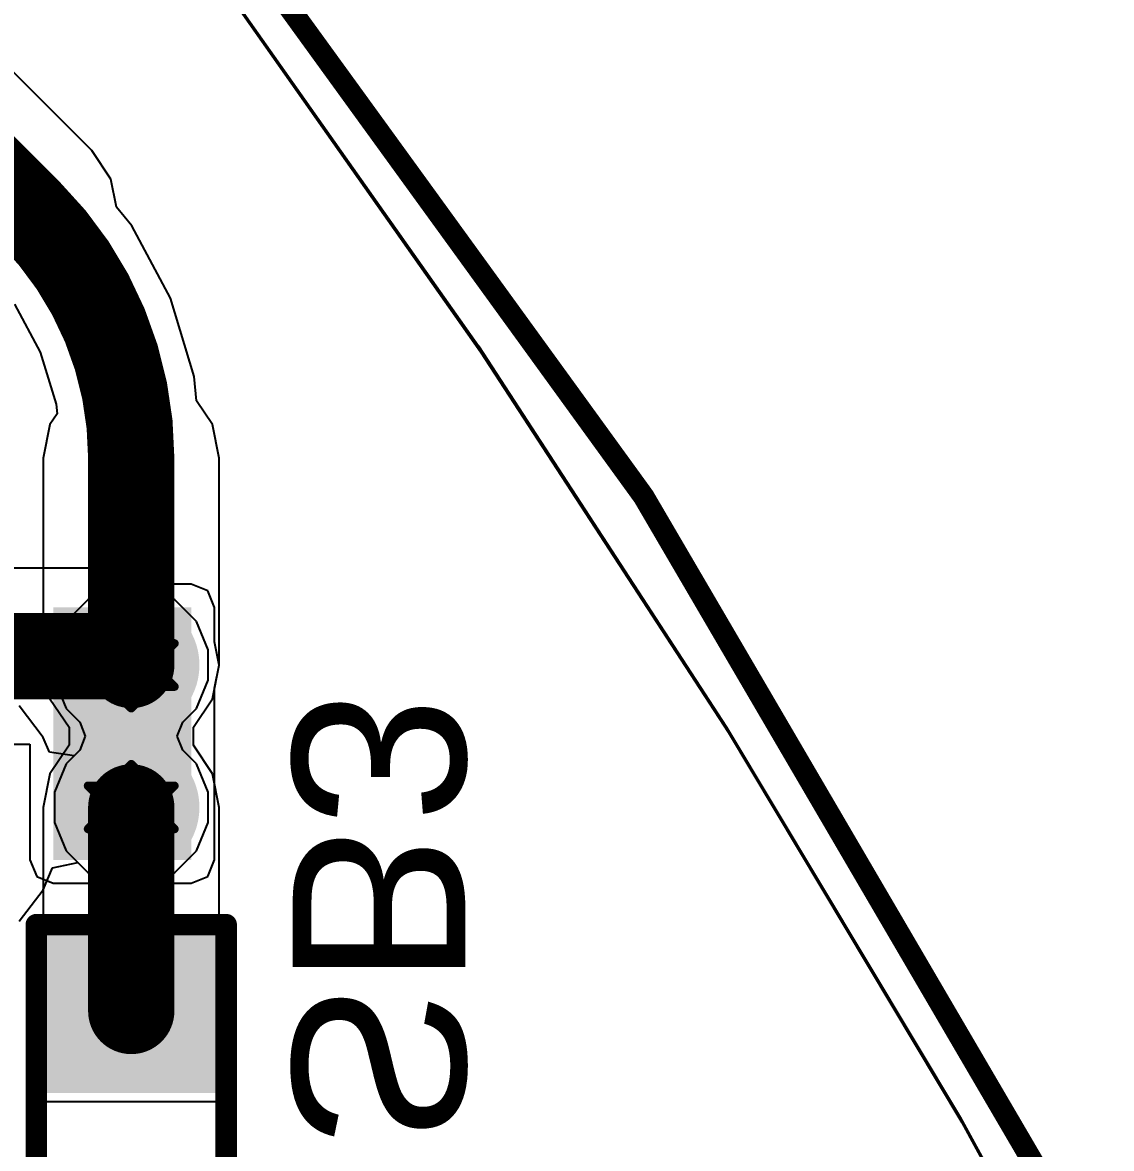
# Model space of a CAD drawing. Header units: inches. Extents: x -2.7 to 10.9, y -2.9 to 7.4.
# Drawn here: x 2.2462 to 2.4986, y 1.4091 to 1.6701 of the extents above; entities that cross this region are included whole.
import ezdxf

# ---------------------------------------------------------------- set-up
doc = ezdxf.new("R2010")
doc.units = ezdxf.units.IN
doc.header["$MEASUREMENT"] = 0
for name, color, linetype in [('Board Outline', 216, 'Continuous'), ('Bottom Layer', 5, 'Continuous'), ('Bottom Overlay', 54, 'Continuous'), ('Bottom Paste', 16, 'Continuous'), ('Bottom Solder', 6, 'Continuous'), ('Drill Drawing', 1, 'Continuous'), ('Layer 2', 16, 'Continuous'), ('Layer 3', 76, 'Continuous'), ('Top Layer', 1, 'Continuous'), ('Top Solder', 216, 'Continuous'), ('Via Holes', 16, 'Continuous')]:
    doc.layers.add(name, color=color, linetype=linetype)
doc.styles.add('Arial', font='', dxfattribs={"height": 0.2})
doc.styles.get('Arial').set_extended_font_data('Arial')

# ---------------------------------------------------------------- blocks, each defined once
blk = doc.blocks.new('S______B______B_143')
at = {"layer": 'Bottom Layer'}
for points in [[(-0.015, 0.0175), (-0.015, -0.0175), (-0.045, -0.0175), (-0.045, 0.0175)], [(0.045, 0.0175), (0.045, -0.0175), (0.015, -0.0175), (0.015, 0.0175)]]:
    blk.add_hatch(color=5, dxfattribs=at).paths.add_polyline_path(points)
at = {"layer": 'Bottom Paste'}
for points in [[(-0.015, 0.0175), (-0.015, -0.0175), (-0.045, -0.0175), (-0.045, 0.0175)], [(0.045, 0.0175), (0.045, -0.0175), (0.015, -0.0175), (0.015, 0.0175)]]:
    blk.add_hatch(color=16, dxfattribs=at).paths.add_polyline_path(points)
at = {"layer": 'Bottom Solder'}
for points in [[(-0.011, 0.0215), (-0.011, -0.0215), (-0.049, -0.0215), (-0.049, 0.0215)], [(0.049, 0.0215), (0.049, -0.0215), (0.011, -0.0215), (0.011, 0.0215)]]:
    blk.add_hatch(color=6, dxfattribs=at).paths.add_polyline_path(points)
at = {"layer": 'Bottom Overlay'}
for points in [[(0.05, 0.022, 0.005, 0.005, 0), (-0.05, 0.022, 0.005, 0.005, 0)], [(-0.05, -0.022, 0.005, 0.005, 0), (-0.05, 0.022, 0.005, 0.005, 0)], [(0.05, -0.022, 0.005, 0.005, 0), (0.05, 0.022, 0.005, 0.005, 0)], [(0.05, -0.022, 0.005, 0.005, 0), (-0.05, -0.022, 0.005, 0.005, 0)]]:
    blk.add_lwpolyline(points, format="xyseb", dxfattribs=at)
for points in [[(-0.05125, 0.022, 0.0025, 0.0025, 1), (-0.04875, 0.022, 0.0025, 0.0025, 1)], [(-0.05125, 0.022, 0.0025, 0.0025, 1), (-0.04875, 0.022, 0.0025, 0.0025, 1)], [(0.04875, 0.022, 0.0025, 0.0025, 1), (0.05125, 0.022, 0.0025, 0.0025, 1)], [(0.04875, 0.022, 0.0025, 0.0025, 1), (0.05125, 0.022, 0.0025, 0.0025, 1)], [(-0.05125, -0.022, 0.0025, 0.0025, 1), (-0.04875, -0.022, 0.0025, 0.0025, 1)], [(-0.05125, -0.022, 0.0025, 0.0025, 1), (-0.04875, -0.022, 0.0025, 0.0025, 1)], [(0.04875, -0.022, 0.0025, 0.0025, 1), (0.05125, -0.022, 0.0025, 0.0025, 1)], [(0.04875, -0.022, 0.0025, 0.0025, 1), (0.05125, -0.022, 0.0025, 0.0025, 1)]]:
    blk.add_lwpolyline(points, format="xyseb", close=True, dxfattribs=at)

msp = doc.modelspace()

# ---------------------------------------------------------------- hatches: boundary and pattern name
at = {"layer": 'Bottom Layer'}
h = msp.add_hatch(color=5, dxfattribs=at)
edge = h.paths.add_edge_path()
edge.add_arc((2.2714, 1.52119), 0.01181, 0, 360)
h = msp.add_hatch(color=5, dxfattribs=at)
edge = h.paths.add_edge_path()
edge.add_arc((2.2714, 1.48819), 0.01181, 0, 360)
at = {"layer": 'Bottom Solder'}
h = msp.add_hatch(color=6, dxfattribs=at)
edge = h.paths.add_edge_path()
edge.add_arc((2.2714, 1.52119), 0.01581, 0, 360)
h = msp.add_hatch(color=6, dxfattribs=at)
edge = h.paths.add_edge_path()
edge.add_arc((2.2714, 1.48819), 0.01581, 0, 360)
at = {"layer": 'Layer 2'}
h = msp.add_hatch(color=16, dxfattribs=at)
edge = h.paths.add_edge_path()
edge.add_arc((2.2714, 1.52119), 0.01181, 0, 360)
h = msp.add_hatch(color=16, dxfattribs=at)
edge = h.paths.add_edge_path()
edge.add_arc((2.2714, 1.48819), 0.01181, 0, 360)
at = {"layer": 'Layer 3'}
h = msp.add_hatch(color=76, dxfattribs=at)
edge = h.paths.add_edge_path()
edge.add_arc((2.2714, 1.52119), 0.01181, 0, 360)
h = msp.add_hatch(color=76, dxfattribs=at)
edge = h.paths.add_edge_path()
edge.add_arc((2.2714, 1.48819), 0.01181, 0, 360)
at = {"layer": 'Top Layer'}
msp.add_hatch(color=1, dxfattribs=at).paths.add_polyline_path([(2.25334, 1.476), (2.28531, 1.476), (2.28531, 1.53454), (2.25334, 1.53454)])
h = msp.add_hatch(color=1, dxfattribs=at)
edge = h.paths.add_edge_path()
edge.add_arc((2.2714, 1.52119), 0.01181, 0, 360)
h = msp.add_hatch(color=1, dxfattribs=at)
edge = h.paths.add_edge_path()
edge.add_arc((2.2714, 1.48819), 0.01181, 0, 360)
at = {"layer": 'Top Solder'}
h = msp.add_hatch(color=216, dxfattribs=at)
edge = h.paths.add_edge_path()
edge.add_arc((2.2714, 1.52119), 0.01581, 0, 360)
h = msp.add_hatch(color=216, dxfattribs=at)
edge = h.paths.add_edge_path()
edge.add_arc((2.2714, 1.48819), 0.01581, 0, 360)
at = {"layer": 'Via Holes'}
h = msp.add_hatch(color=7, dxfattribs=at)
edge = h.paths.add_edge_path()
edge.add_arc((2.2714, 1.52119), 0.00591, 0, 360)
h = msp.add_hatch(color=7, dxfattribs=at)
edge = h.paths.add_edge_path()
edge.add_arc((2.2714, 1.48819), 0.00591, 0, 360)

# ---------------------------------------------------------------- linework, layer by layer
at = {"layer": 'Board Outline'}
msp.add_lwpolyline([(-2.49969, 1.37795, 0.005, 0.005, -0.740599), (2.8433, 0.25075, 0.005, 0.005, 0)], format="xyseb", dxfattribs=at)
at = {"layer": 'Bottom Layer'}
for p, q in [((2.26226, 1.64042), (1.71299, 2.18969)), ((2.29171, 1.67993), (2.35238, 1.59382)), ((2.26668, 1.6338), (2.26226, 1.64042)), ((2.26798, 1.6273), (2.26668, 1.6338)), ((2.27154, 1.62296), (2.26798, 1.6273)), ((2.28049, 1.60621), (2.27154, 1.62296)), ((2.28601, 1.58803), (2.28049, 1.60621)), ((2.24438, 1.60482), (2.25032, 1.59371)), ((2.25032, 1.59371), (2.25398, 1.58166)), ((2.35238, 1.59382), (2.4098, 1.50552)), ((2.28656, 1.58245), (2.28601, 1.58803)), ((2.25398, 1.58166), (2.2542, 1.57938)), ((2.29024, 1.57693), (2.28656, 1.58245)), ((2.2542, 1.57938), (2.25256, 1.57693)), ((2.25256, 1.57693), (2.25101, 1.56913)), ((2.29179, 1.56913), (2.29024, 1.57693)), ((2.25101, 1.56913), (2.25101, 1.52119)), ((2.29179, 1.52119), (2.29179, 1.56913)), ((2.25101, 1.52119), (2.25256, 1.51338)), ((2.29024, 1.51338), (2.29179, 1.52119)), ((2.25256, 1.51338), (2.25698, 1.50677)), ((2.28582, 1.50677), (2.29024, 1.51338)), ((2.25698, 1.50677), (2.25698, 1.50261)), ((2.28582, 1.50261), (2.28582, 1.50677)), ((2.4098, 1.50552), (2.46389, 1.41514)), ((2.25698, 1.50261), (2.25256, 1.49599)), ((2.29024, 1.49599), (2.28582, 1.50261)), ((2.25256, 1.49599), (2.25101, 1.48819)), ((2.29179, 1.48819), (2.29024, 1.49599)), ((2.25101, 1.48819), (2.25101, 1.462)), ((2.29179, 1.462), (2.29179, 1.48819)), ((2.25101, 1.462), (2.2479, 1.462)), ((2.2479, 1.462), (2.2479, 1.42)), ((2.2949, 1.462), (2.29179, 1.462)), ((2.2949, 1.42), (2.2949, 1.462)), ((2.2479, 1.42), (2.2949, 1.42)), ((2.46389, 1.41514), (2.51458, 1.3228))]:
    msp.add_line(p, q, dxfattribs=at)
for points in [[(1.69857, 2.17527, 0.02, 0.02, 0), (2.24784, 1.626, 0.02, 0.02, 0)], [(2.24784, 1.626, 0.02, 0.02, -0.198912), (2.2714, 1.56913, 0.02, 0.02, 0)], [(2.2714, 1.52119, 0.02, 0.02, 0), (2.2714, 1.56913, 0.02, 0.02, 0)], [(2.2714, 1.441, 0.02, 0.02, 0), (2.2714, 1.48819, 0.02, 0.02, 0)]]:
    msp.add_lwpolyline(points, format="xyseb", dxfattribs=at)
for points in [[(2.24284, 1.626, 0.01, 0.01, 1), (2.25284, 1.626, 0.01, 0.01, 1)], [(2.24284, 1.626, 0.01, 0.01, 1), (2.25284, 1.626, 0.01, 0.01, 1)], [(2.2664, 1.56913, 0.01, 0.01, 1), (2.2764, 1.56913, 0.01, 0.01, 1)], [(2.2664, 1.56913, 0.01, 0.01, 1), (2.2764, 1.56913, 0.01, 0.01, 1)], [(2.2664, 1.52119, 0.01, 0.01, 1), (2.2764, 1.52119, 0.01, 0.01, 1)], [(2.2664, 1.48819, 0.01, 0.01, 1), (2.2764, 1.48819, 0.01, 0.01, 1)], [(2.2664, 1.441, 0.01, 0.01, 1), (2.2764, 1.441, 0.01, 0.01, 1)]]:
    msp.add_lwpolyline(points, format="xyseb", close=True, dxfattribs=at)
at = {"layer": 'Drill Drawing'}
for points in [[(2.2664, 1.52619, 0.002, 0.002, 0), (2.2714, 1.53119, 0.002, 0.002, 0)], [(2.2714, 1.53119, 0.002, 0.002, 0), (2.2764, 1.52619, 0.002, 0.002, 0)], [(2.2614, 1.52619, 0.002, 0.002, 0), (2.2664, 1.52119, 0.002, 0.002, 0)], [(2.2614, 1.52619, 0.002, 0.002, 0), (2.2664, 1.52619, 0.002, 0.002, 0)], [(2.2684, 1.52419, 0.002, 0.002, 0), (2.2714, 1.52719, 0.002, 0.002, 0)], [(2.2714, 1.52719, 0.002, 0.002, 0), (2.2744, 1.52419, 0.002, 0.002, 0)], [(2.2764, 1.52619, 0.002, 0.002, 0), (2.2814, 1.52619, 0.002, 0.002, 0)], [(2.2764, 1.52119, 0.002, 0.002, 0), (2.2814, 1.52619, 0.002, 0.002, 0)], [(2.2654, 1.52419, 0.002, 0.002, 0), (2.2684, 1.52119, 0.002, 0.002, 0)], [(2.2654, 1.52419, 0.002, 0.002, 0), (2.2684, 1.52419, 0.002, 0.002, 0)], [(2.2744, 1.52419, 0.002, 0.002, 0), (2.2774, 1.52419, 0.002, 0.002, 0)], [(2.2744, 1.52119, 0.002, 0.002, 0), (2.2774, 1.52419, 0.002, 0.002, 0)], [(2.2614, 1.51619, 0.002, 0.002, 0), (2.2664, 1.52119, 0.002, 0.002, 0)], [(2.2654, 1.51819, 0.002, 0.002, 0), (2.2684, 1.52119, 0.002, 0.002, 0)], [(2.2744, 1.52119, 0.002, 0.002, 0), (2.2774, 1.51819, 0.002, 0.002, 0)], [(2.2764, 1.52119, 0.002, 0.002, 0), (2.2814, 1.51619, 0.002, 0.002, 0)], [(2.2654, 1.51819, 0.002, 0.002, 0), (2.2684, 1.51819, 0.002, 0.002, 0)], [(2.2684, 1.51819, 0.002, 0.002, 0), (2.2714, 1.51519, 0.002, 0.002, 0)], [(2.2714, 1.51519, 0.002, 0.002, 0), (2.2744, 1.51819, 0.002, 0.002, 0)], [(2.2744, 1.51819, 0.002, 0.002, 0), (2.2774, 1.51819, 0.002, 0.002, 0)], [(2.2614, 1.51619, 0.002, 0.002, 0), (2.2664, 1.51619, 0.002, 0.002, 0)], [(2.2664, 1.51619, 0.002, 0.002, 0), (2.2714, 1.51119, 0.002, 0.002, 0)], [(2.2714, 1.51119, 0.002, 0.002, 0), (2.2764, 1.51619, 0.002, 0.002, 0)], [(2.2764, 1.51619, 0.002, 0.002, 0), (2.2814, 1.51619, 0.002, 0.002, 0)], [(2.2664, 1.49319, 0.002, 0.002, 0), (2.2714, 1.49819, 0.002, 0.002, 0)], [(2.2714, 1.49819, 0.002, 0.002, 0), (2.2764, 1.49319, 0.002, 0.002, 0)], [(2.2614, 1.49319, 0.002, 0.002, 0), (2.2664, 1.48819, 0.002, 0.002, 0)], [(2.2614, 1.49319, 0.002, 0.002, 0), (2.2664, 1.49319, 0.002, 0.002, 0)], [(2.2684, 1.49119, 0.002, 0.002, 0), (2.2714, 1.49419, 0.002, 0.002, 0)], [(2.2714, 1.49419, 0.002, 0.002, 0), (2.2744, 1.49119, 0.002, 0.002, 0)], [(2.2764, 1.49319, 0.002, 0.002, 0), (2.2814, 1.49319, 0.002, 0.002, 0)], [(2.2764, 1.48819, 0.002, 0.002, 0), (2.2814, 1.49319, 0.002, 0.002, 0)], [(2.2654, 1.49119, 0.002, 0.002, 0), (2.2684, 1.48819, 0.002, 0.002, 0)], [(2.2654, 1.49119, 0.002, 0.002, 0), (2.2684, 1.49119, 0.002, 0.002, 0)], [(2.2744, 1.49119, 0.002, 0.002, 0), (2.2774, 1.49119, 0.002, 0.002, 0)], [(2.2744, 1.48819, 0.002, 0.002, 0), (2.2774, 1.49119, 0.002, 0.002, 0)], [(2.2614, 1.48319, 0.002, 0.002, 0), (2.2664, 1.48819, 0.002, 0.002, 0)], [(2.2654, 1.48519, 0.002, 0.002, 0), (2.2684, 1.48819, 0.002, 0.002, 0)], [(2.2744, 1.48819, 0.002, 0.002, 0), (2.2774, 1.48519, 0.002, 0.002, 0)], [(2.2764, 1.48819, 0.002, 0.002, 0), (2.2814, 1.48319, 0.002, 0.002, 0)], [(2.2654, 1.48519, 0.002, 0.002, 0), (2.2684, 1.48519, 0.002, 0.002, 0)], [(2.2684, 1.48519, 0.002, 0.002, 0), (2.2714, 1.48219, 0.002, 0.002, 0)], [(2.2714, 1.48219, 0.002, 0.002, 0), (2.2744, 1.48519, 0.002, 0.002, 0)], [(2.2744, 1.48519, 0.002, 0.002, 0), (2.2774, 1.48519, 0.002, 0.002, 0)], [(2.2614, 1.48319, 0.002, 0.002, 0), (2.2664, 1.48319, 0.002, 0.002, 0)], [(2.2664, 1.48319, 0.002, 0.002, 0), (2.2714, 1.47819, 0.002, 0.002, 0)], [(2.2714, 1.47819, 0.002, 0.002, 0), (2.2764, 1.48319, 0.002, 0.002, 0)], [(2.2764, 1.48319, 0.002, 0.002, 0), (2.2814, 1.48319, 0.002, 0.002, 0)]]:
    msp.add_lwpolyline(points, format="xyseb", dxfattribs=at)
for points in [[(2.2709, 1.53119, 0.001, 0.001, 1), (2.2719, 1.53119, 0.001, 0.001, 1)], [(2.2709, 1.53119, 0.001, 0.001, 1), (2.2719, 1.53119, 0.001, 0.001, 1)], [(2.2609, 1.52619, 0.001, 0.001, 1), (2.2619, 1.52619, 0.001, 0.001, 1)], [(2.2609, 1.52619, 0.001, 0.001, 1), (2.2619, 1.52619, 0.001, 0.001, 1)], [(2.2659, 1.52619, 0.001, 0.001, 1), (2.2669, 1.52619, 0.001, 0.001, 1)], [(2.2659, 1.52619, 0.001, 0.001, 1), (2.2669, 1.52619, 0.001, 0.001, 1)], [(2.2709, 1.52719, 0.001, 0.001, 1), (2.2719, 1.52719, 0.001, 0.001, 1)], [(2.2709, 1.52719, 0.001, 0.001, 1), (2.2719, 1.52719, 0.001, 0.001, 1)], [(2.2759, 1.52619, 0.001, 0.001, 1), (2.2769, 1.52619, 0.001, 0.001, 1)], [(2.2759, 1.52619, 0.001, 0.001, 1), (2.2769, 1.52619, 0.001, 0.001, 1)], [(2.2809, 1.52619, 0.001, 0.001, 1), (2.2819, 1.52619, 0.001, 0.001, 1)], [(2.2809, 1.52619, 0.001, 0.001, 1), (2.2819, 1.52619, 0.001, 0.001, 1)], [(2.2649, 1.52419, 0.001, 0.001, 1), (2.2659, 1.52419, 0.001, 0.001, 1)], [(2.2649, 1.52419, 0.001, 0.001, 1), (2.2659, 1.52419, 0.001, 0.001, 1)], [(2.2679, 1.52419, 0.001, 0.001, 1), (2.2689, 1.52419, 0.001, 0.001, 1)], [(2.2679, 1.52419, 0.001, 0.001, 1), (2.2689, 1.52419, 0.001, 0.001, 1)], [(2.2739, 1.52419, 0.001, 0.001, 1), (2.2749, 1.52419, 0.001, 0.001, 1)], [(2.2739, 1.52419, 0.001, 0.001, 1), (2.2749, 1.52419, 0.001, 0.001, 1)], [(2.2769, 1.52419, 0.001, 0.001, 1), (2.2779, 1.52419, 0.001, 0.001, 1)], [(2.2769, 1.52419, 0.001, 0.001, 1), (2.2779, 1.52419, 0.001, 0.001, 1)], [(2.2659, 1.52119, 0.001, 0.001, 1), (2.2669, 1.52119, 0.001, 0.001, 1)], [(2.2659, 1.52119, 0.001, 0.001, 1), (2.2669, 1.52119, 0.001, 0.001, 1)], [(2.2679, 1.52119, 0.001, 0.001, 1), (2.2689, 1.52119, 0.001, 0.001, 1)], [(2.2679, 1.52119, 0.001, 0.001, 1), (2.2689, 1.52119, 0.001, 0.001, 1)], [(2.2739, 1.52119, 0.001, 0.001, 1), (2.2749, 1.52119, 0.001, 0.001, 1)], [(2.2739, 1.52119, 0.001, 0.001, 1), (2.2749, 1.52119, 0.001, 0.001, 1)], [(2.2759, 1.52119, 0.001, 0.001, 1), (2.2769, 1.52119, 0.001, 0.001, 1)], [(2.2759, 1.52119, 0.001, 0.001, 1), (2.2769, 1.52119, 0.001, 0.001, 1)], [(2.2649, 1.51819, 0.001, 0.001, 1), (2.2659, 1.51819, 0.001, 0.001, 1)], [(2.2649, 1.51819, 0.001, 0.001, 1), (2.2659, 1.51819, 0.001, 0.001, 1)], [(2.2679, 1.51819, 0.001, 0.001, 1), (2.2689, 1.51819, 0.001, 0.001, 1)], [(2.2679, 1.51819, 0.001, 0.001, 1), (2.2689, 1.51819, 0.001, 0.001, 1)], [(2.2739, 1.51819, 0.001, 0.001, 1), (2.2749, 1.51819, 0.001, 0.001, 1)], [(2.2739, 1.51819, 0.001, 0.001, 1), (2.2749, 1.51819, 0.001, 0.001, 1)], [(2.2769, 1.51819, 0.001, 0.001, 1), (2.2779, 1.51819, 0.001, 0.001, 1)], [(2.2769, 1.51819, 0.001, 0.001, 1), (2.2779, 1.51819, 0.001, 0.001, 1)], [(2.2609, 1.51619, 0.001, 0.001, 1), (2.2619, 1.51619, 0.001, 0.001, 1)], [(2.2609, 1.51619, 0.001, 0.001, 1), (2.2619, 1.51619, 0.001, 0.001, 1)], [(2.2659, 1.51619, 0.001, 0.001, 1), (2.2669, 1.51619, 0.001, 0.001, 1)], [(2.2659, 1.51619, 0.001, 0.001, 1), (2.2669, 1.51619, 0.001, 0.001, 1)], [(2.2759, 1.51619, 0.001, 0.001, 1), (2.2769, 1.51619, 0.001, 0.001, 1)], [(2.2759, 1.51619, 0.001, 0.001, 1), (2.2769, 1.51619, 0.001, 0.001, 1)], [(2.2809, 1.51619, 0.001, 0.001, 1), (2.2819, 1.51619, 0.001, 0.001, 1)], [(2.2809, 1.51619, 0.001, 0.001, 1), (2.2819, 1.51619, 0.001, 0.001, 1)], [(2.2709, 1.51519, 0.001, 0.001, 1), (2.2719, 1.51519, 0.001, 0.001, 1)], [(2.2709, 1.51519, 0.001, 0.001, 1), (2.2719, 1.51519, 0.001, 0.001, 1)], [(2.2709, 1.51119, 0.001, 0.001, 1), (2.2719, 1.51119, 0.001, 0.001, 1)], [(2.2709, 1.51119, 0.001, 0.001, 1), (2.2719, 1.51119, 0.001, 0.001, 1)], [(2.2709, 1.49819, 0.001, 0.001, 1), (2.2719, 1.49819, 0.001, 0.001, 1)], [(2.2709, 1.49819, 0.001, 0.001, 1), (2.2719, 1.49819, 0.001, 0.001, 1)], [(2.2609, 1.49319, 0.001, 0.001, 1), (2.2619, 1.49319, 0.001, 0.001, 1)], [(2.2609, 1.49319, 0.001, 0.001, 1), (2.2619, 1.49319, 0.001, 0.001, 1)], [(2.2659, 1.49319, 0.001, 0.001, 1), (2.2669, 1.49319, 0.001, 0.001, 1)], [(2.2659, 1.49319, 0.001, 0.001, 1), (2.2669, 1.49319, 0.001, 0.001, 1)], [(2.2709, 1.49419, 0.001, 0.001, 1), (2.2719, 1.49419, 0.001, 0.001, 1)], [(2.2709, 1.49419, 0.001, 0.001, 1), (2.2719, 1.49419, 0.001, 0.001, 1)], [(2.2759, 1.49319, 0.001, 0.001, 1), (2.2769, 1.49319, 0.001, 0.001, 1)], [(2.2759, 1.49319, 0.001, 0.001, 1), (2.2769, 1.49319, 0.001, 0.001, 1)], [(2.2809, 1.49319, 0.001, 0.001, 1), (2.2819, 1.49319, 0.001, 0.001, 1)], [(2.2809, 1.49319, 0.001, 0.001, 1), (2.2819, 1.49319, 0.001, 0.001, 1)], [(2.2649, 1.49119, 0.001, 0.001, 1), (2.2659, 1.49119, 0.001, 0.001, 1)], [(2.2649, 1.49119, 0.001, 0.001, 1), (2.2659, 1.49119, 0.001, 0.001, 1)], [(2.2679, 1.49119, 0.001, 0.001, 1), (2.2689, 1.49119, 0.001, 0.001, 1)], [(2.2679, 1.49119, 0.001, 0.001, 1), (2.2689, 1.49119, 0.001, 0.001, 1)], [(2.2739, 1.49119, 0.001, 0.001, 1), (2.2749, 1.49119, 0.001, 0.001, 1)], [(2.2739, 1.49119, 0.001, 0.001, 1), (2.2749, 1.49119, 0.001, 0.001, 1)], [(2.2769, 1.49119, 0.001, 0.001, 1), (2.2779, 1.49119, 0.001, 0.001, 1)], [(2.2769, 1.49119, 0.001, 0.001, 1), (2.2779, 1.49119, 0.001, 0.001, 1)], [(2.2659, 1.48819, 0.001, 0.001, 1), (2.2669, 1.48819, 0.001, 0.001, 1)], [(2.2659, 1.48819, 0.001, 0.001, 1), (2.2669, 1.48819, 0.001, 0.001, 1)], [(2.2679, 1.48819, 0.001, 0.001, 1), (2.2689, 1.48819, 0.001, 0.001, 1)], [(2.2679, 1.48819, 0.001, 0.001, 1), (2.2689, 1.48819, 0.001, 0.001, 1)], [(2.2739, 1.48819, 0.001, 0.001, 1), (2.2749, 1.48819, 0.001, 0.001, 1)], [(2.2739, 1.48819, 0.001, 0.001, 1), (2.2749, 1.48819, 0.001, 0.001, 1)], [(2.2759, 1.48819, 0.001, 0.001, 1), (2.2769, 1.48819, 0.001, 0.001, 1)], [(2.2759, 1.48819, 0.001, 0.001, 1), (2.2769, 1.48819, 0.001, 0.001, 1)], [(2.2649, 1.48519, 0.001, 0.001, 1), (2.2659, 1.48519, 0.001, 0.001, 1)], [(2.2649, 1.48519, 0.001, 0.001, 1), (2.2659, 1.48519, 0.001, 0.001, 1)], [(2.2679, 1.48519, 0.001, 0.001, 1), (2.2689, 1.48519, 0.001, 0.001, 1)], [(2.2679, 1.48519, 0.001, 0.001, 1), (2.2689, 1.48519, 0.001, 0.001, 1)], [(2.2739, 1.48519, 0.001, 0.001, 1), (2.2749, 1.48519, 0.001, 0.001, 1)], [(2.2739, 1.48519, 0.001, 0.001, 1), (2.2749, 1.48519, 0.001, 0.001, 1)], [(2.2769, 1.48519, 0.001, 0.001, 1), (2.2779, 1.48519, 0.001, 0.001, 1)], [(2.2769, 1.48519, 0.001, 0.001, 1), (2.2779, 1.48519, 0.001, 0.001, 1)], [(2.2609, 1.48319, 0.001, 0.001, 1), (2.2619, 1.48319, 0.001, 0.001, 1)], [(2.2609, 1.48319, 0.001, 0.001, 1), (2.2619, 1.48319, 0.001, 0.001, 1)], [(2.2659, 1.48319, 0.001, 0.001, 1), (2.2669, 1.48319, 0.001, 0.001, 1)], [(2.2659, 1.48319, 0.001, 0.001, 1), (2.2669, 1.48319, 0.001, 0.001, 1)], [(2.2709, 1.48219, 0.001, 0.001, 1), (2.2719, 1.48219, 0.001, 0.001, 1)], [(2.2709, 1.48219, 0.001, 0.001, 1), (2.2719, 1.48219, 0.001, 0.001, 1)], [(2.2759, 1.48319, 0.001, 0.001, 1), (2.2769, 1.48319, 0.001, 0.001, 1)], [(2.2759, 1.48319, 0.001, 0.001, 1), (2.2769, 1.48319, 0.001, 0.001, 1)], [(2.2809, 1.48319, 0.001, 0.001, 1), (2.2819, 1.48319, 0.001, 0.001, 1)], [(2.2809, 1.48319, 0.001, 0.001, 1), (2.2819, 1.48319, 0.001, 0.001, 1)], [(2.2709, 1.47819, 0.001, 0.001, 1), (2.2719, 1.47819, 0.001, 0.001, 1)], [(2.2709, 1.47819, 0.001, 0.001, 1), (2.2719, 1.47819, 0.001, 0.001, 1)]]:
    msp.add_lwpolyline(points, format="xyseb", close=True, dxfattribs=at)
at = {"layer": 'Layer 2'}
for p, q in [((2.29171, 1.67993), (2.35238, 1.59382)), ((2.35238, 1.59382), (2.4098, 1.50552)), ((2.26786, 1.539), (2.26131, 1.53629)), ((2.27494, 1.539), (2.26786, 1.539)), ((2.28149, 1.53629), (2.27494, 1.539)), ((2.26131, 1.53629), (2.2563, 1.53128)), ((2.2865, 1.53128), (2.28149, 1.53629)), ((2.2563, 1.53128), (2.25359, 1.52473)), ((2.28921, 1.52473), (2.2865, 1.53128)), ((2.25359, 1.52473), (2.25359, 1.51765)), ((2.28921, 1.51765), (2.28921, 1.52473)), ((2.25359, 1.51765), (2.2563, 1.5111)), ((2.2865, 1.5111), (2.28921, 1.51765)), ((2.25101, 1.5044), (2.2454, 1.51171)), ((2.2563, 1.5111), (2.25946, 1.50794)), ((2.28334, 1.50794), (2.2865, 1.5111)), ((2.25946, 1.50794), (2.26075, 1.50469)), ((2.28205, 1.50469), (2.28334, 1.50794)), ((2.25242, 1.50099), (2.25101, 1.5044)), ((2.26075, 1.50469), (2.25946, 1.50144)), ((2.28334, 1.50144), (2.28205, 1.50469)), ((2.4098, 1.50552), (2.46389, 1.41514)), ((2.25818, 1.50016), (2.25242, 1.50099)), ((2.25946, 1.50144), (2.25818, 1.50016)), ((2.2865, 1.49828), (2.28334, 1.50144)), ((2.28921, 1.49173), (2.2865, 1.49828)), ((2.28921, 1.48465), (2.28921, 1.49173)), ((2.2865, 1.4781), (2.28921, 1.48465)), ((2.28149, 1.47309), (2.2865, 1.4781)), ((2.25313, 1.4742), (2.25903, 1.47538)), ((2.25903, 1.47538), (2.26131, 1.47309)), ((2.25101, 1.4691), (2.25313, 1.4742)), ((2.26131, 1.47309), (2.26786, 1.47038)), ((2.27494, 1.47038), (2.28149, 1.47309)), ((2.26786, 1.47038), (2.27494, 1.47038)), ((2.2454, 1.46179), (2.25101, 1.4691)), ((2.46389, 1.41514), (2.51458, 1.3228))]:
    msp.add_line(p, q, dxfattribs=at)
at = {"layer": 'Layer 3'}
for p, q in [((2.2911, 1.6814), (2.35186, 1.59521)), ((2.35186, 1.59521), (2.40936, 1.50682)), ((2.26786, 1.539), (2.26131, 1.53629)), ((2.27494, 1.539), (2.26786, 1.539)), ((2.28149, 1.53629), (2.27494, 1.539)), ((2.26131, 1.53629), (2.2563, 1.53128)), ((2.2865, 1.53128), (2.28149, 1.53629)), ((2.2563, 1.53128), (2.25359, 1.52473)), ((2.28921, 1.52473), (2.2865, 1.53128)), ((2.25359, 1.52473), (2.25359, 1.51765)), ((2.28921, 1.51765), (2.28921, 1.52473)), ((2.25359, 1.51765), (2.2563, 1.5111)), ((2.2865, 1.5111), (2.28921, 1.51765)), ((2.2563, 1.5111), (2.25946, 1.50794)), ((2.28334, 1.50794), (2.2865, 1.5111)), ((2.25946, 1.50794), (2.26075, 1.50469)), ((2.28205, 1.50469), (2.28334, 1.50794)), ((2.40936, 1.50682), (2.46354, 1.41635)), ((2.26075, 1.50469), (2.25946, 1.50144)), ((2.28334, 1.50144), (2.28205, 1.50469)), ((2.25946, 1.50144), (2.2563, 1.49828)), ((2.2865, 1.49828), (2.28334, 1.50144)), ((2.2563, 1.49828), (2.25359, 1.49173)), ((2.28921, 1.49173), (2.2865, 1.49828)), ((2.25359, 1.49173), (2.25359, 1.48465)), ((2.28921, 1.48465), (2.28921, 1.49173)), ((2.25359, 1.48465), (2.2563, 1.4781)), ((2.2865, 1.4781), (2.28921, 1.48465)), ((2.2563, 1.4781), (2.26131, 1.47309)), ((2.28149, 1.47309), (2.2865, 1.4781)), ((2.26131, 1.47309), (2.26786, 1.47038)), ((2.27494, 1.47038), (2.28149, 1.47309)), ((2.26786, 1.47038), (2.27494, 1.47038)), ((2.46354, 1.41635), (2.51431, 1.32393))]:
    msp.add_line(p, q, dxfattribs=at)
at = {"layer": 'Top Layer'}
for p, q in [((2.29171, 1.67993), (2.35238, 1.59382)), ((2.35238, 1.59382), (2.4098, 1.50552)), ((2.26932, 1.54366), (2.15869, 1.54366)), ((2.27712, 1.54211), (2.26932, 1.54366)), ((2.28035, 1.53995), (2.27712, 1.54211)), ((2.28531, 1.53995), (2.28035, 1.53995)), ((2.28914, 1.53837), (2.28531, 1.53995)), ((2.29072, 1.53454), (2.28914, 1.53837)), ((2.29072, 1.52657), (2.29072, 1.53454)), ((2.29179, 1.52119), (2.29072, 1.52657)), ((2.29072, 1.51581), (2.29179, 1.52119)), ((2.29072, 1.476), (2.29072, 1.51581)), ((2.4098, 1.50552), (2.46389, 1.41514)), ((2.24014, 1.50288), (2.24792, 1.50288)), ((2.24792, 1.50288), (2.24792, 1.476)), ((2.24792, 1.476), (2.24951, 1.47218)), ((2.28914, 1.47218), (2.29072, 1.476)), ((2.24951, 1.47218), (2.25334, 1.47059)), ((2.28531, 1.47059), (2.28914, 1.47218)), ((2.25334, 1.47059), (2.26734, 1.47059)), ((2.26734, 1.47059), (2.26786, 1.47038)), ((2.26786, 1.47038), (2.27494, 1.47038)), ((2.27494, 1.47038), (2.27546, 1.47059)), ((2.27546, 1.47059), (2.28531, 1.47059)), ((2.46389, 1.41514), (2.51458, 1.3228))]:
    msp.add_line(p, q, dxfattribs=at)
for points in [[(2.15869, 1.52327, 0.02, 0.02, 0), (2.26932, 1.52327, 0.02, 0.02, 0)], [(2.26932, 1.52327, 0.02, 0.02, 0), (2.2714, 1.52119, 0.02, 0.02, 0)]]:
    msp.add_lwpolyline(points, format="xyseb", dxfattribs=at)
for points in [[(2.26432, 1.52327, 0.01, 0.01, 1), (2.27432, 1.52327, 0.01, 0.01, 1)], [(2.26432, 1.52327, 0.01, 0.01, 1), (2.27432, 1.52327, 0.01, 0.01, 1)], [(2.2664, 1.52119, 0.01, 0.01, 1), (2.2764, 1.52119, 0.01, 0.01, 1)]]:
    msp.add_lwpolyline(points, format="xyseb", close=True, dxfattribs=at)

# ---------------------------------------------------------------- block references
at = {"rotation": 270}
msp.add_blockref('S______B______B_143', (2.2714, 1.411), dxfattribs=at)

# ---------------------------------------------------------------- texts
at = {"layer": 'Bottom Overlay', "style": 'Arial', "text_generation_flag": 2}
msp.add_text('SB3', height=0.04, rotation=270, dxfattribs=at).set_placement((2.30883, 1.40937))

doc.saveas('drawing.dxf')
